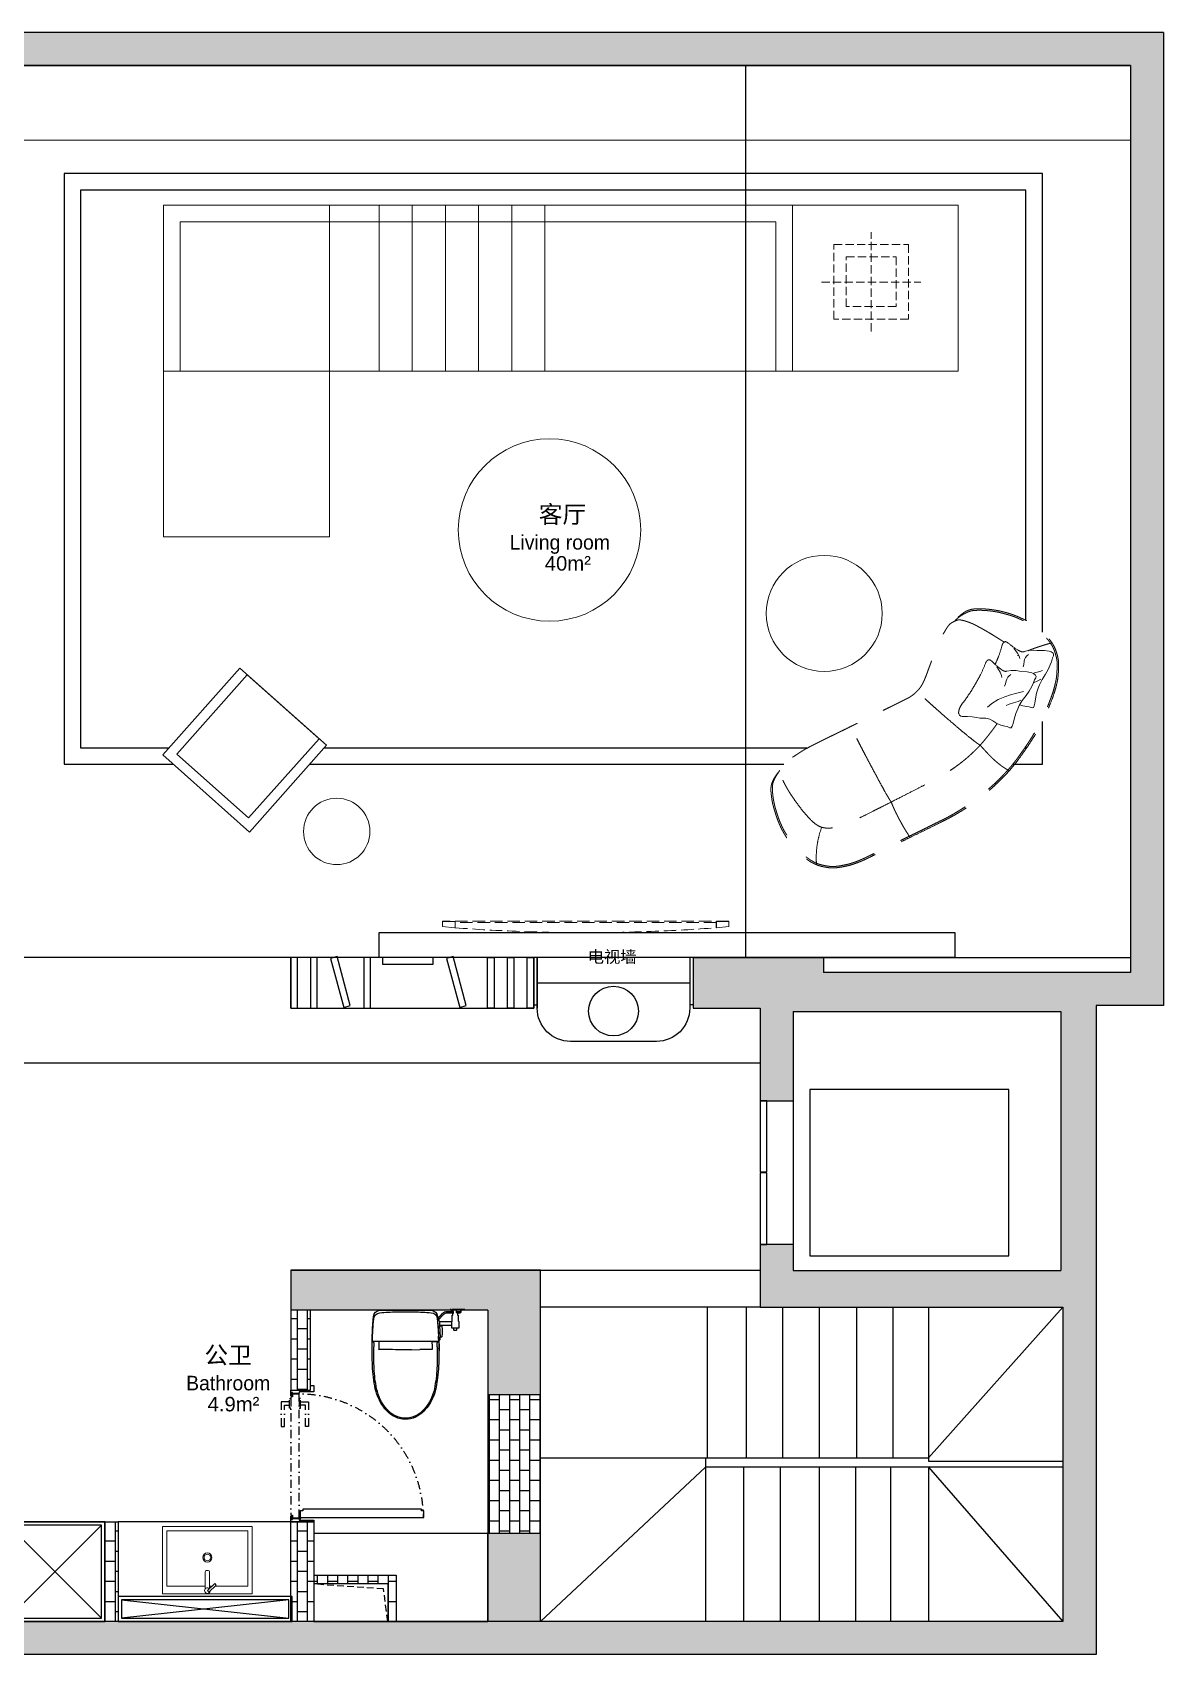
# Model space of a CAD drawing. Header units: millimetres. Extents: x -108767 to 78913, y -380878 to 1470.
# Drawn here: x -8043 to -1222, y -175998 to -166215 of the extents above; entities that cross this region are included whole.
import ezdxf
from ezdxf.enums import TextEntityAlignment as Align

# ---------------------------------------------------------------- set-up
doc = ezdxf.new("R2010")
doc.units = ezdxf.units.MM
doc.header["$LTSCALE"] = 10
doc.set_wipeout_variables(frame=1)
for name, pattern in [('DASH', [0.35, 0.25, -0.1]), ('DASHDOT', [1, 0.5, -0.25, 0, -0.25]), ('DASHED', [0.75, 0.5, -0.25])]:
    doc.linetypes.add(name, pattern=pattern)
for name, color, linetype in [('012到顶家具', 55, 'Continuous'), ('01平-洁具', 137, 'Continuous'), ('021洁具', 146, 'Continuous'), ('2-Kitchen', 4, 'Continuous'), ('3-New Window', 4, 'Continuous'), ('DOOR', 60, 'Continuous'), ('FF-FURN', 51, 'Continuous'), ('FF-TEXT', 50, 'Continuous'), ('NW-01-wall(原有墙体)', 255, 'Continuous'), ('NW-02-free(活动家具)', 241, 'Continuous'), ('NW-02-厨卫具', 44, 'Continuous'), ('T01-天花', 30, 'Continuous'), ('wipess', 8, 'Continuous')]:
    doc.layers.add(name, color=color, linetype=linetype)
doc.layers.add('活动家具', color=34, linetype='Continuous', lineweight=18)
doc.styles.add('ARIAL', font='arial.ttf')
doc.styles.add('CCD-HB', font='hbsmall.shx')
doc.styles.get("Standard").update_dxf_attribs({"font": ''})
doc.styles.add('STO', font='')
doc.styles.get('Standard').set_extended_font_data('SimSun')
doc.styles.get('STO').set_extended_font_data('SimSun')
pattern_1 = [(90, (-70270.71, -180008.13), (-60.96, 4e-15), []), (180, (-70270.71, -180008.13), (-60.96, -60.96), [60.96, -60.96])]

# ---------------------------------------------------------------- blocks, each defined once
blk = doc.blocks.new('A$C091E4B7F')
at = {"linetype": 'DASH', "lineweight": 5, "ltscale": 20}
blk.add_wipeout([(-225, 205.7), (-225, -244.3), (225, -244.3), (225, 205.7)], dxfattribs=at).dxf.layer = 'NW-02-free(活动家具)'
at = {"layer": 'NW-02-free(活动家具)', "color": 8, "linetype": 'DASH', "lineweight": 5, "ltscale": 20}
for p, q in [((0, -319.3), (0, 280.7)), ((-300, -21.2), (300, -21.2))]:
    blk.add_line(p, q, dxfattribs=at)
at = {"layer": 'NW-02-free(活动家具)', "linetype": 'DASH', "lineweight": 5, "ltscale": 20}
blk.add_lwpolyline([(-225, 205.7), (225, 205.7), (225, -244.3), (-225, -244.3)], close=True, dxfattribs=at)
at = {"layer": 'NW-02-free(活动家具)', "color": 8, "linetype": 'DASH', "lineweight": 5, "ltscale": 20}
blk.add_lwpolyline([(-150, 130.7), (150, 130.7), (150, -169.3), (-150, -169.3)], close=True, dxfattribs=at)
blk = doc.blocks.new('Gruppo-7-1')
at = {"layer": 'NW-02-free(活动家具)', "color": 8, "linetype": 'DASH', "lineweight": 5, "ltscale": 20}
for points in [[(-914.6, -1665.9, 0.04542), (-917.4, -1658.4, 0.063147), (-918.5, -1656.4, 0.199871), (-920.5, -1655), (-923.2, -1654.1), (-926.2, -1652.4), (-928.1, -1651), (-932.6, -1648), (-935.1, -1646), (-936, -1644.7), (-936.5, -1643.3), (-936.5, -1642.5), (-935.8, -1641.7), (-934.5, -1640.9), (-932.3, -1639.1), (-930.6, -1637.7), (-927.6, -1635.7), (-924.3, -1634.2), (-920.3, -1632.3), (-916.9, -1630.2), (-915, -1628.8), (-912.2, -1626.6), (-909.4, -1623.7), (-907.4, -1621.4), (-906.1, -1620.1), (-904.9, -1619.4), (-904.1, -1619.7), (-902.8, -1621.4), (-901.5, -1622.4), (-899.5, -1624.2), (-897.6, -1626.7), (-896, -1629.6), (-894.7, -1631.5), (-892.7, -1633.3), (-890.8, -1634.4), (-889.1, -1635.3), (-887.5, -1636.7), (-884.9, -1638.6), (-882, -1640.2), (-878.9, -1642), (-878, -1642.6), (-877.6, -1643.7), (-877.6, -1644.7, -0.157841), (-880.5, -1648.2, -0.057143), (-884.3, -1650.3, 0.044202), (-903.8, -1661.7, 0.025201), (-909.9, -1666.5, -0.220966), (-912.9, -1667.9, -0.164539), (-913.5, -1667.6, -0.126904), (-914.6, -1665.7)], [(-930.4, -1671.6, 0.04542), (-933.9, -1664.4, 0.063147), (-935.2, -1662.5, 0.199871), (-937.2, -1661.3), (-940, -1660.6), (-943.2, -1659.2), (-945.2, -1658), (-949.9, -1655.4), (-952.6, -1653.6), (-953.5, -1652.4), (-954.2, -1651), (-954.2, -1650.2), (-953.6, -1649.4), (-952.4, -1648.5), (-950.4, -1646.4), (-948.8, -1644.9), (-945.9, -1642.7), (-942.9, -1640.9), (-939, -1638.6), (-935.8, -1636.3), (-934, -1634.7), (-931.4, -1632.2), (-928.9, -1629.1), (-927.1, -1626.7), (-925.9, -1625.2), (-924.8, -1624.5), (-924, -1624.7), (-922.5, -1626.2), (-921.1, -1627.2), (-919, -1628.8), (-917.4, -1630.5)], [(-915.5, -1662.9, 0.011287), (-920, -1666.5, 0.025201), (-925.6, -1671.9, -0.220966), (-928.5, -1673.5, -0.164539), (-929.2, -1673.3, -0.126904), (-930.4, -1671.4)]]:
    blk.add_lwpolyline(points, format="xyb", dxfattribs=at)
for points in [[(-919.7, -1633), (-917.5, -1633.1), (-914.2, -1633.7), (-911.3, -1634.4), (-908.9, -1634.5)], [(-935.7, -1645.1), (-936.7, -1645), (-940.4, -1644.2), (-942.3, -1644)], [(-938.4, -1639.3), (-936.1, -1639.2), (-932.8, -1639.5)], [(-897.1, -1639.6), (-900.9, -1640.4), (-906.1, -1640.7), (-911.1, -1640.2), (-914.9, -1639.5), (-918.5, -1638.8), (-922.2, -1637.7), (-924, -1637.4)], [(-938.8, -1658.1), (-937.4, -1657.9), (-936.2, -1657.3), (-935, -1656.4), (-934.2, -1655.5), (-932.9, -1653.7), (-931.7, -1652.5)], [(-921.8, -1651.7), (-920.3, -1651.6), (-919.1, -1651.1), (-917.9, -1650.3), (-917, -1649.5), (-915.5, -1647.8), (-914.2, -1646.7)], [(-915.4, -1652.8), (-915.9, -1654.2), (-916.2, -1656.6), (-915.8, -1660.8)], [(-932.3, -1658.6), (-932.7, -1660.1), (-932.8, -1662.5), (-932, -1666.7)]]:
    blk.add_lwpolyline(points, dxfattribs=at)
blk.add_arc((-798.1, -1575.3), 60, 311.6621, 336.7515, dxfattribs=at)
at = {"layer": 'NW-02-free(活动家具)', "linetype": 'DASH', "lineweight": 5, "ltscale": 20}
for points, knots in [([(-751.1, -1668), (-750, -1667.6), (-749, -1667.1), (-747.7, -1666.5), (-744.8, -1664.9), (-742.4, -1663), (-740.9, -1661.4), (-739.7, -1659.5), (-738.5, -1657), (-736.4, -1651.3), (-735.2, -1646.2), (-733.8, -1638.4), (-733.4, -1633), (-733.4, -1628), (-733.9, -1622.3), (-734.4, -1619.2), (-735.9, -1613.1), (-737.6, -1608.5), (-739.5, -1604.2), (-741.2, -1601.5), (-743, -1599), (-745.8, -1596.2), (-749.6, -1593.3), (-751.4, -1592.1), (-755, -1590.5), (-760.9, -1588.6), (-765.1, -1587.7), (-769.8, -1587), (-773.4, -1586.7), (-776.9, -1586.6), (-797.5, -1585.9), (-831.7, -1584.8), (-843.1, -1584.7), (-855.5, -1585.6), (-869.6, -1588), (-883.8, -1591.8), (-896.6, -1596.5), (-917.1, -1607.1), (-930.8, -1616.6), (-942, -1626.3), (-947.6, -1632.4), (-950.2, -1636), (-954.1, -1642.5), (-955.5, -1645.9), (-956.7, -1650.8), (-957.1, -1655.3), (-956.7, -1659.6), (-955.6, -1664.5), (-952.7, -1672.2), (-949.8, -1677.5), (-946, -1682.9), (-941.9, -1687.8), (-936.6, -1692.9), (-931.9, -1696.6), (-928.3, -1699.1), (-923.4, -1702), (-919.8, -1703.6), (-918.5, -1704), (-916.2, -1704.4), (-913.8, -1704.4), (-909.8, -1703.8), (-906.9, -1703), (-905.2, -1702.4), (-904.8, -1702.3), (-904.3, -1702.1)], [0, 0, 0, 1, 1, 2, 3, 4, 5, 6, 7, 8, 9, 10, 11, 12, 13, 14, 15, 16, 17, 18, 19, 20, 21, 22, 23, 24, 25, 26, 27, 28, 29, 30, 31, 32, 33, 34, 35, 36, 37, 38, 39, 40, 41, 42, 43, 44, 45, 46, 47, 48, 49, 50, 51, 52, 53, 54, 55, 56, 57, 58, 59, 60, 60, 61, 61, 61]), ([(-928.1, -1673.5), (-927.4, -1674.9), (-926.4, -1676.6), (-923.5, -1681.7), (-919.3, -1688.5), (-915.2, -1694.6), (-912.2, -1698), (-910.4, -1699.7), (-909, -1700.9), (-907.9, -1701.6), (-907.1, -1701.8), (-905.5, -1702.1), (-902.4, -1702.1), (-900.8, -1701.8), (-898.5, -1700.8), (-893.7, -1697.9), (-887.9, -1693.8), (-882.6, -1689.5), (-881.5, -1688.4), (-874.2, -1681.9), (-868.3, -1676.6), (-864.2, -1673.7), (-861.5, -1672.4), (-858.1, -1671.3), (-855.6, -1670.8), (-852.7, -1670.5), (-849.8, -1670.6), (-846.2, -1670.7), (-839.1, -1670.9), (-832.3, -1671.1), (-824.2, -1671.3), (-815.1, -1671.6), (-803.4, -1671.9), (-796.2, -1672.2), (-785.4, -1672.5), (-778.3, -1672.7), (-772.1, -1672.7), (-767.7, -1672.3), (-762.2, -1671.8), (-759.2, -1671.4), (-755.3, -1670.4), (-752.7, -1669.4), (-751.5, -1668.8), (-750.5, -1667.1), (-750, -1663.3), (-749.7, -1659.1), (-749.8, -1653.4), (-750.2, -1648.6), (-751, -1642.4), (-751.9, -1636.4), (-753.2, -1630.6), (-755.2, -1624.5), (-757, -1621.5), (-758.3, -1620), (-760.4, -1618.3), (-763, -1616.9), (-767.6, -1615.1), (-773.2, -1614.1), (-785.9, -1613.5), (-832.5, -1612.6), (-849.2, -1612.6), (-862.2, -1614), (-874.5, -1616.8), (-883.9, -1620), (-889.4, -1622.5), (-893.6, -1624.3), (-897.8, -1626.5)], [0, 0, 0, 1, 1, 2, 3, 4, 5, 6, 7, 8, 9, 10, 11, 12, 13, 14, 15, 16, 16, 17, 18, 19, 20, 21, 22, 23, 24, 25, 26, 27, 28, 29, 30, 31, 32, 33, 34, 35, 36, 37, 38, 39, 40, 41, 42, 43, 44, 45, 46, 47, 48, 49, 50, 51, 52, 53, 54, 55, 56, 57, 58, 59, 60, 61, 61, 62, 62, 62])]:
    blk.add_open_spline(points, degree=2, knots=knots, dxfattribs=at)
at = {"layer": 'NW-02-free(活动家具)', "color": 8, "linetype": 'DASH', "lineweight": 5, "ltscale": 20}
for points, knots in [([(-905.2, -1702.4), (-909.6, -1703.3), (-913.1, -1703.5), (-916.1, -1703.4), (-916.6, -1703.3), (-917.2, -1703.2), (-918.2, -1703), (-918.8, -1702.8), (-919.5, -1702.6), (-921.2, -1701.8), (-922.9, -1701.1), (-925.4, -1699.6), (-927.8, -1698.2), (-929.5, -1697), (-931.3, -1695.8), (-933.6, -1694), (-935.9, -1692.1), (-938.5, -1689.6), (-941.2, -1687.1), (-943.2, -1684.7), (-945.2, -1682.3), (-947.1, -1679.7), (-949, -1677), (-950.4, -1674.4), (-951.8, -1671.7), (-953.2, -1668), (-954.6, -1664.2), (-955.2, -1661.8), (-955.8, -1659.4), (-955.9, -1657.4), (-956.1, -1655.3), (-955.9, -1653.1), (-955.7, -1651), (-955.1, -1648.6), (-954.6, -1646.2), (-953.9, -1644.6), (-953.2, -1642.9), (-951.3, -1639.8), (-949.4, -1636.6), (-948.1, -1634.8), (-946.8, -1633.1), (-944, -1630), (-941.3, -1627), (-935.7, -1622.2), (-930.2, -1617.4), (-923.4, -1612.7), (-916.6, -1608), (-906.4, -1602.7), (-896.2, -1597.4), (-889.8, -1595.1), (-883.5, -1592.7), (-876.4, -1590.8), (-869.4, -1589), (-862.4, -1587.8), (-855.4, -1586.6), (-849.2, -1586.2), (-843, -1585.7), (-837.4, -1585.7), (-831.7, -1585.8), (-814.7, -1586.3), (-797.6, -1586.9), (-787.3, -1587.2), (-777, -1587.6), (-775.2, -1587.7), (-773.5, -1587.7), (-771.7, -1587.9), (-769.9, -1588), (-767.6, -1588.3), (-765.2, -1588.7), (-763.2, -1589.1), (-761.1, -1589.6), (-758.2, -1590.5), (-755.3, -1591.4), (-753.6, -1592.2), (-751.9, -1593), (-751, -1593.5), (-750.2, -1594.1), (-748.3, -1595.5), (-746.5, -1596.9), (-745.1, -1598.3), (-743.8, -1599.6), (-742.9, -1600.8), (-742, -1602.1), (-741.2, -1603.4), (-740.4, -1604.7), (-739.5, -1606.7), (-738.6, -1608.8), (-737.7, -1611.1), (-736.8, -1613.4), (-736.1, -1616.4), (-735.4, -1619.4), (-735.1, -1620.9), (-734.9, -1622.4), (-734.7, -1625.2), (-734.4, -1628.1), (-734.4, -1630.5), (-734.4, -1633), (-734.6, -1635.6), (-734.8, -1638.3), (-735.5, -1642.1), (-736.1, -1646), (-736.8, -1648.5), (-737.4, -1651), (-738.4, -1653.8), (-739.5, -1656.7), (-741.1, -1660), (-742.6, -1662.3), (-744.3, -1663.9), (-746.8, -1665.7), (-751.1, -1668)], [0, 0, 0, 1, 2, 2, 3, 3, 4, 4, 5, 5, 6, 6, 7, 7, 8, 8, 9, 9, 10, 10, 11, 11, 12, 12, 13, 13, 14, 14, 15, 15, 16, 16, 17, 17, 18, 18, 19, 19, 20, 20, 21, 21, 22, 22, 23, 23, 24, 24, 25, 25, 26, 26, 27, 27, 28, 28, 29, 29, 30, 30, 31, 31, 32, 32, 33, 33, 34, 34, 35, 35, 36, 36, 37, 37, 38, 38, 39, 39, 40, 40, 41, 41, 42, 42, 43, 43, 44, 44, 45, 45, 46, 46, 47, 47, 48, 48, 49, 49, 50, 50, 51, 51, 52, 52, 53, 54, 55, 56, 57, 57, 57]), ([(-880.5, -1618.8), (-878.2, -1622.3), (-861.6, -1664.9), (-860.4, -1670.5), (-860.3, -1671), (-860.3, -1672)], [0, 0, 0, 1, 2, 2, 3, 3, 3])]:
    blk.add_open_spline(points, degree=2, knots=knots, dxfattribs=at)
for points in [[(-808.4, -1585.5), (-807, -1601.3), (-808.4, -1613.1)], [(-889.9, -1594.1), (-887.2, -1597.8), (-882.9, -1608.8), (-880.5, -1618.8)], [(-808.4, -1613.1), (-807.8, -1616.1), (-807.8, -1660.9), (-808.4, -1669.5), (-809.2, -1671.7)], [(-939.8, -1660.6), (-947.1, -1659.9), (-956.9, -1657.7)], [(-932, -1661), (-932.3, -1661), (-932.7, -1661)]]:
    blk.add_open_spline(points, degree=2, dxfattribs=at)
blk = doc.blocks.new('2.7_B-001')
at = {"layer": 'NW-02-厨卫具', "lineweight": 15}
for p, q in [((30, 0), (-30, 0)), ((-30, 0), (-30, -45)), ((30, -45), (30, 0)), ((-30, -45), (30, -45))]:
    blk.add_line(p, q, dxfattribs=at)
at = {"layer": 'NW-02-厨卫具', "lineweight": 5}
for p, q in [((-1.4, -5.1), (-27.2, -5.1)), ((-27.2, -5.1), (-27.2, -42.2)), ((27.2, -5.1), (5.2, -5.1)), ((27.2, -42.2), (27.2, -5.1)), ((-27.2, -42.2), (27.2, -42.2))]:
    blk.add_line(p, q, dxfattribs=at)
at = {"layer": 'NW-02-厨卫具', "color": 8, "lineweight": 5}
for p, q in [((-1.4, -3.3), (-1.4, -14.7)), ((1.1, -1), (0, -2.1)), ((0, -2.1), (4.9, -6.9)), ((1.1, -1), (6, -5.8)), ((1.4, -3.5), (1.4, -14.7)), ((3, -5.1), (1.4, -5.1)), ((4.9, -6.9), (6, -5.8)), ((-0.5, -15.6), (0.5, -15.6))]:
    blk.add_line(p, q, dxfattribs=at)
for centre, major_axis, start_param, end_param in [((0, -2.1), (1.31, -1.31), 0.995082, 6.293156), ((0, -24.3), (2.2, 2.2), 4.712389, 10.995574), ((-0.5, -14.7), (0.652, 0.652), 2.356194, 3.926991), ((0.5, -14.7), (0.652, 0.652), 3.926991, 5.497787), ((0, -24.3), (1.58, 1.58), 4.712389, 10.995574)]:
    blk.add_ellipse(centre, major_axis=major_axis, ratio=1, start_param=start_param, end_param=end_param, dxfattribs=at)
blk = doc.blocks.new('*U175')
blk.add_lwpolyline([(528.96, -3170.2), (513.96, -3170.2), (513.96, -3275.2), (528.96, -3275.2)], close=True)
at = {"color": 6}
blk.add_lwpolyline([(526.96, -3172.2), (515.96, -3172.2), (515.96, -3273.2), (526.96, -3273.2)], close=True, dxfattribs=at)
at = {"color": 250}
for points in [[(515.96, -3273.2), (526.96, -3172.2)], [(515.96, -3172.2), (526.96, -3273.2)]]:
    blk.add_lwpolyline(points, dxfattribs=at)
blk = doc.blocks.new('*U171')
blk.add_lwpolyline([(501.16, -3235.77), (441.16, -3235.77), (441.16, -3295.77), (501.16, -3295.77)], close=True)
at = {"color": 6}
blk.add_lwpolyline([(499.16, -3237.77), (443.16, -3237.77), (443.16, -3293.77), (499.16, -3293.77)], close=True, dxfattribs=at)
at = {"color": 250}
for points in [[(443.16, -3293.77), (499.16, -3237.77)], [(443.16, -3237.77), (499.16, -3293.77)]]:
    blk.add_lwpolyline(points, dxfattribs=at)
blk = doc.blocks.new('2.7_D-001')
at = {"layer": 'NW-02-厨卫具', "color": 8}
for points in [[(-35.5, 0, 0.414214), (-35, -0.5), (-29, -0.5, 0.414214), (-28.5, 0)], [(-28.72, -1.6, 0.07715), (-27.98, -1.37, 0.286127), (-27.25, -0.2), (-27.25, 0)], [(-33.25, -0.5), (-33.35, -1.62), (-33.35, -1.87), (-33.3, -2.16, 0.3601), (-33, -2.4), (-31, -2.4, 0.3601), (-30.7, -2.16), (-30.65, -1.87), (-30.65, -1.62), (-30.75, -0.5)], [(-31.06, -2.4), (-31.05, -2.7), (-31.3, -2.7), (-31.43, -2.77), (-31.43, -3.75, -0.414214), (-31.62, -3.95), (-31.75, -3.95, 0.414214), (-31.85, -4.05), (-31.85, -7.26, -0.20721), (-32.01, -7.62, 0.20721), (-32.15, -7.95), (-32.15, -11.5), (-32.15, -11.65, 0.414214), (-32.05, -11.75), (-27.95, -11.75, 0.414214), (-27.85, -11.65), (-27.85, -11.5), (-27.85, -10.34), (-27.85, -7.95, 0.15273), (-27.93, -7.7, 0.052809), (-27.99, -7.62, -0.20721), (-28.15, -7.26), (-28.15, -4.05, 0.414214), (-28.25, -3.95), (-28.37, -3.95, -0.414214), (-28.57, -3.75), (-28.57, -2.77), (-28.7, -2.7), (-28.95, -2.7), (-28.93, -2.2), (-28.97, -2), (-28.97, -1.6), (-28.72, -1.6), (-28.74, -1.6)], [(-19.46, -6.06), (-22.32, -2.88, 0.212455), (-25.15, -1.62), (-28.97, -1.62)], [(-19.94, -6.72), (-22.92, -3.42, 0.212455), (-25.15, -2.42), (-28.94, -2.42)], [(-19.54, -9.29, 0.008174), (-19.36, -6.5)], [(-19.36, -6.5, 0.104725), (-19.45, -5.99)], [(-28.87, -11.75, 0.414214), (-28.97, -11.85), (-28.97, -12.72), (-29.2, -12.85), (-30.8, -12.85), (-31.02, -12.72), (-31.02, -11.85, 0.414214), (-31.12, -11.75)], [(-16.05, -20.43), (-16.05, -19.84, 0.409111), (-16.25, -19.64), (-19.67, -19.58, -0.41502), (-19.92, -19.32)], [(15.97, -19.64, 0.009953), (-15.97, -19.64)], [(-19.07, -22.99, 0.017155), (-19.09, -21.26, 0.04985), (-19.22, -20.23, 0.096365), (-19.31, -20.01, 0.260874), (-19.4, -19.96)], [(-19.07, -22.99, 0.014496), (-19, -34.35)], [(-16.05, -21.26), (-16.05, -24.39, 0.422751), (-15.89, -24.55)], [(0, -24.7, 0.00463), (15.89, -24.55)], [(15.89, -24.55, 0.423836), (16.05, -24.39)], [(19.68, -19.58), (16.25, -19.64, 0.409111), (16.05, -19.84), (16.05, -21.25)], [(16.05, -19.84), (19.4, -19.96, 0.260874), (19.31, -20.01, 0.096365), (19.22, -20.23, 0.04985), (19.09, -21.26, 0.017155), (19.07, -22.99)], [(19, -34.35, 0.014496), (19.07, -22.99)], [(-19, -34.35, 0.016259), (-18.59, -40.64, 0.019991), (-17.71, -46.67)], [(17.71, -46.67, 0.019991), (18.59, -40.64, 0.016259), (19, -34.35)], [(-17.71, -46.67, 0.057324), (-15.91, -53.02)], [(-15.91, -53.02, 0.153815), (-7.37, -63.94, 0.108059), (-1.61, -65.9, 0.028185), (0, -65.99, 0.028185), (1.61, -65.9, 0.108059), (7.37, -63.94, 0.153815), (15.91, -53.02, 0.057324), (17.71, -46.67)]]:
    blk.add_lwpolyline(points, format="xyb", dxfattribs=at)
for points in [[(-33.87, -0.5), (-30.13, -0.5)], [(-30.65, -1.62), (-33.35, -1.62)], [(-33.35, -1.87), (-30.65, -1.87)], [(-27.85, -7.95), (-20.4, -7.95)], [(-27.85, -10.08), (-20.57, -10.08)], [(-16.05, -19.84), (-19.4, -19.96)], [(-16.05, -21.25), (-16.05, -20.44)], [(-15.89, -24.55), (-8.7, -24.66)], [(-3.7, -24.69), (-8.7, -24.66)], [(-3.7, -24.69), (0, -24.7)], [(16.05, -21.26), (16.05, -24.41)]]:
    blk.add_lwpolyline(points, dxfattribs=at)
blk.add_lwpolyline([(-30.59, -2.07, -0.3601), (-30.98, -2.4), (-33.02, -2.4, -0.3601), (-33.41, -2.07), (-33.45, -1.87), (-33.45, -1.62), (-33.25, -0.5), (-30.75, -0.5), (-30.55, -1.62), (-30.55, -1.87)], format="xyb", close=True, dxfattribs=at)
at = {"layer": 'NW-02-厨卫具'}
for points in [[(19.32, -4.58, 0.386981), (15.34, -0.95), (-15.34, -0.95, 0.386981), (-19.32, -4.58), (-19.45, -5.99, -0.131373), (-19.6, -6.39, 0.148778), (-20.33, -7.41, 0.021037), (-20.58, -10.37)], [(-15.5, -2.36, 0.367571), (-19.18, -6.11, 0.015428), (-19.92, -19.32)], [(-19.54, -9.29, 0.009261), (-19.92, -16.58)], [(-5.17, -1.86, 0.012576), (-15.5, -2.36)], [(5.37, -1.86, 0.012303), (-5.17, -1.86)], [(15.52, -2.37, 0.01238), (5.37, -1.86)], [(19.19, -6.31, 0.375041), (15.52, -2.37)], [(20, -20.33, 0.014953), (19.94, -19.38, 0.094612), (19.92, -19.32, 0.015253), (19.19, -6.31)], [(20.2, -23.37, 0.023657), (19.32, -4.58)], [(-20.58, -10.38), (-21.63, -10.38, 0.317837), (-21.82, -10.51, 0.085164), (-22.05, -11.88), (-22.05, -15.57, 0.085164), (-21.82, -16.94, 0.317837), (-21.63, -17.08), (-20.89, -17.08)], [(-20.17, -19.69, 0.116376), (-20.29, -19.29, -0.097632), (-20.81, -18.55, -0.103486), (-20.93, -17.86), (-20.91, -17.07)], [(-20.06, -19.53), (-20.17, -19.69, 0.004597), (-20.2, -23.37, 0.007479), (-20.11, -29.35)], [(-20.06, -19.53, 0.010881), (-19.92, -16.58)], [(-19.92, -19.32, 0.065749), (-19.94, -19.35, 0.017826), (-20, -20.33)], [(19.68, -19.58, 0.414788), (19.92, -19.32)], [(-20.16, -24.1, 0.01417), (-20.16, -23.89)], [(-20.16, -24.1, 0.005942), (-20.16, -26.25)], [(-20.16, -26.25, 0.006047), (-20.1, -29.4, 0.028876), (-19.1, -43.29)], [(-19.4, -19.96), (-19.4, -19.96, 0.232614), (-19.95, -20.25, 0.140453), (-20.06, -20.59, 0.019844), (-20.09, -21.1)], [(20.16, -26.25, 0.006459), (20.15, -23.89), (20.08, -20.84, 0.020455), (20.06, -20.53, 0.125897), (19.94, -20.24, 0.14076), (19.66, -20.02, 0.080621), (19.4, -19.96)], [(20.05, -30.93, 0.005999), (20.16, -26.25)], [(20.11, -29.31, 0.00875), (20.2, -23.37)], [(18.86, -44.81, 0.031792), (20.05, -30.93)], [(-19.1, -43.29, 0.064099), (-16.77, -52.99)], [(-16.77, -52.99, 0.095162), (-11.05, -61.78, 0.210028), (0, -66.63, 0.124897), (7.15, -64.81, 0.076161), (10.84, -62, 0.041108), (13.77, -58.49, 0.068838), (17.25, -51.72, 0.04347), (18.86, -44.81)]]:
    blk.add_lwpolyline(points, format="xyb", dxfattribs=at)
for points in [[(-20.58, -10.38), (-20.89, -17.08)], [(-20.09, -21.1), (-20.16, -23.89)], [(20.11, -29.31), (20.1, -29.38)], [(-20.1, -29.4), (-20.11, -29.35)], [(18.86, -44.81), (18.86, -44.84)]]:
    blk.add_lwpolyline(points, dxfattribs=at)
blk = doc.blocks.new('*U172')
for points in [[(7.75, 7.25), (6.75, 7.25), (6.75, 5.75), (2.75, 5.75), (2.75, 80.25), (6.75, 80.25), (6.75, 78.75), (7.75, 78.75), (7.75, 7.25)], [(1.5, 0.75), (1.5, 0.5)]]:
    blk.add_lwpolyline(points)
for points in [[(0, 0), (3.5, 0), (3.5, 0.5), (1.5, 0.5), (1.5, 1), (2, 1), (2, 5), (1, 5), (1, 14), (0, 14), (0, 12), (0, 12), (0, 0)], [(79.5, 0), (79.5, 12), (82.33, 12), (82.33, 14), (78.5, 14), (78.5, 5), (77.5, 5), (77.5, 1), (78, 1), (78, 0.5), (76, 0.5), (76, 0), (79.5, 0)]]:
    blk.add_lwpolyline(points, close=True)
at = {"color": 251, "linetype": 'DASHDOT'}
for points in [[(72.5, 5.8), (72.5, 10.8), (57.5, 10.8), (57.5, 8.8), (70.5, 8.8), (70.5, 5.8), (72.5, 5.8)], [(4, 0), (4, 1), (2.5, 1), (2.5, 5), (77, 5), (77, 1), (75.5, 1), (75.5, 0), (4, 0)], [(68.5, 5), (68.5, 5.8), (74.5, 5.8), (74.5, 5), (68.5, 5)], [(72.5, -0.8), (72.5, -5.8), (57.5, -5.8), (57.5, -3.8), (70.5, -3.8), (70.5, -0.8), (72.5, -0.8)], [(68.5, 0), (68.5, -0.8), (74.5, -0.8), (74.5, 0), (68.5, 0)]]:
    blk.add_lwpolyline(points, dxfattribs=at)
at = {"color": 5}
for points in [[(3, 0.5, 2.414214), (2.75, 0.75), (1.5, 0.75), (1.5, 0.5)], [(76.5, 0.5, -2.414214), (76.75, 0.75), (78, 0.75), (78, 0.5)]]:
    blk.add_lwpolyline(points, format="xyb", close=True, dxfattribs=at)
for points in [[(1.75, 5.5), (1.75, 5)], [(2.75, 5.5), (2.75, 5)]]:
    blk.add_lwpolyline(points, dxfattribs=at)
blk.add_circle((2.25, 5.5), 0.5, dxfattribs=at)
at = {"color": 251, "linetype": 'DASHDOT'}
blk.add_arc((2.31, 4.84), 74.99, 356.30099, 89.66396, dxfattribs=at)
blk = doc.blocks.new('A$C598F30D3')
at = {"layer": 'NW-02-free(活动家具)', "color": 251, "linetype": 'DASH', "lineweight": 5, "ltscale": 20}
for p, q in [((-542.5, 21.3), (-492.5, 26.6)), ((-542.5, 0), (608, 0)), ((-540.9, 0), (-539.9, 2)), ((-495.2, 2), (-539.9, 2)), ((-494.2, 0), (-495.2, 2)), ((-492.5, 0), (-492.5, 26.6)), ((-492.5, 5), (558, 5)), ((-491.5, 0), (-491.5, 26.6)), ((557, 0), (557, 26.6)), ((558, 0), (558, 26.6)), ((558, 0), (558, 26.6)), ((608, 21.3), (558, 26.6)), ((559.6, 0), (560.6, 2)), ((560.6, 2), (605.3, 2)), ((606.3, 0), (605.3, 2))]:
    blk.add_line(p, q, dxfattribs=at)
for points in [[(-542.5, 0), (-542.5, 21.3)], [(608, 21.3), (608, 0)]]:
    blk.add_lwpolyline(points, dxfattribs=at)
blk.add_arc((32.7, -6991.5), 7037.8, 85.71986, 94.28014, dxfattribs=at)

msp = doc.modelspace()

# ---------------------------------------------------------------- hatches: boundary and pattern name
at = {"layer": 'NW-01-wall(原有墙体)'}
h = msp.add_hatch(color=250, dxfattribs=at)
h.dxf.hatch_style = 1
h.paths.add_polyline_path([(-17160.5, -166214.6), (-1222.5, -166214.6), (-1222.5, -172083.6), (-1629.5, -172083.6), (-1629.5, -175997.6), (-17160.5, -175997.6)])
h.paths.add_polyline_path([(-16960.5, -166414.6), (-16960.5, -175797.6), (-1829.5, -175797.6), (-1829.5, -173901.6), (-3655.5, -173901.6), (-3655.5, -173524.6), (-3455.5, -173524.6), (-3455.5, -173681.6), (-1842.5, -173681.6), (-1842.5, -172118.6), (-3455.5, -172118.6), (-3455.5, -172658.6), (-3655.5, -172658.6), (-3655.5, -172099.6), (-4059.5, -172099.6), (-4059.5, -171793.6), (-3273.5, -171793.6), (-3273.5, -171883.6), (-1422.5, -171883.6), (-1422.5, -166414.6)], flags=16)
h = msp.add_hatch(color=250, dxfattribs=at)
h.dxf.hatch_style = 1
h.paths.add_polyline_path([(-4979.5, -173679.6), (-6485.5, -173679.6), (-6485.5, -173921.6), (-6365.5, -173921.6), (-5297.5, -173921.6), (-5297.5, -174431.6), (-4979.5, -174431.6)])
h = msp.add_hatch(color=250, dxfattribs=at)
h.dxf.hatch_style = 1
h.paths.add_polyline_path([(-4979.5, -175267.6), (-5297.5, -175267.6), (-5297.5, -175797.6), (-4979.5, -175797.6)])
at = {"layer": 'wipess'}
h = msp.add_hatch(dxfattribs=at)
h.set_pattern_fill('AR-B816', color=256, scale=0.3, angle=90)
h.set_pattern_definition(pattern_1)
h.paths.add_polyline_path([(-6365.5, -173921.6), (-6485.5, -173921.6), (-6485.5, -174402.6), (-6365.5, -174402.6)])
h = msp.add_hatch(dxfattribs=at)
h.set_pattern_fill('AR-B816', color=256, scale=0.3, angle=90)
h.set_pattern_definition(pattern_1)
h.paths.add_polyline_path([(-4979.5, -174431.6), (-5297.5, -174431.6), (-5297.5, -175267.6), (-4979.5, -175267.6)])
h = msp.add_hatch(dxfattribs=at)
h.set_pattern_fill('AR-B816', color=256, scale=0.3, angle=90)
h.set_pattern_definition(pattern_1)
h.paths.add_polyline_path([(-7526.5, -175197.6), (-7606.5, -175197.6), (-7606.5, -175797.6), (-7526.5, -175797.6)])
h = msp.add_hatch(dxfattribs=at)
h.set_pattern_fill('AR-B816', color=256, scale=0.3, angle=90)
h.set_pattern_definition(pattern_1)
h.paths.add_polyline_path([(-6345.5, -175197.6), (-6485.5, -175197.6), (-6485.5, -175797.6), (-6345.5, -175797.6)])
h = msp.add_hatch(dxfattribs=at)
h.set_pattern_fill('AR-B816', color=256, scale=0.3, angle=90)
h.set_pattern_definition(pattern_1)
h.paths.add_polyline_path([(-5850.5, -175519.6), (-6345.5, -175519.6), (-6345.5, -175569.6), (-5900.5, -175569.6), (-5900.5, -175797.6), (-5850.5, -175797.6)])

# ---------------------------------------------------------------- linework, layer by layer
at = {"layer": '012到顶家具', "ltscale": 10}
for p, q in [((-5019.5, -172079.6), (-5019.5, -171793.6)), ((-4999.5, -171793.6), (-4999.5, -172099.6)), ((-4999.5, -171946.6), (-4079.5, -171946.6)), ((-5019.5, -172079.6), (-4999.5, -172079.6))]:
    msp.add_line(p, q, dxfattribs=at)
msp.add_lwpolyline([(-5952.5, -171793.6), (-5952.5, -171643.6), (-2480.5, -171643.6), (-2480.5, -171793.6), (-4079.5, -171793.6), (-4079.5, -172099.6, -0.414214), (-4279.5, -172299.6), (-4799.5, -172299.6, -0.414214), (-4999.5, -172099.6), (-4999.5, -171793.6), (-5952.5, -171793.6)], format="xyb", dxfattribs=at)
for points in [[(-6245.1, -171798.9), (-6165.9, -172094.4), (-6127.2, -172084.1), (-6206.4, -171788.5), (-6245.1, -171798.9)], [(-5545.6, -171798.9), (-5466.4, -172094.4), (-5427.8, -172084.1), (-5507, -171788.5), (-5545.6, -171798.9)], [(-6485.5, -171793.6), (-6485.5, -171793.6), (-6485.5, -172099.6), (-6485.5, -172099.6), (-6485.5, -171793.6)], [(-4999.5, -171793.6), (-6485.5, -171793.6), (-6485.5, -172099.6), (-5019.5, -172099.6), (-5019.5, -172079.6)], [(-6485.5, -171793.6), (-6485.5, -172099.6), (-6445.5, -172099.6), (-6445.5, -171793.6), (-6485.5, -171793.6)], [(-6365.5, -171793.6), (-6365.5, -172099.6), (-6325.5, -172099.6), (-6325.5, -171793.6), (-6365.5, -171793.6)], [(-6045.5, -171793.6), (-6045.5, -172099.6), (-6005.5, -172099.6), (-6005.5, -171793.6), (-6045.5, -171793.6)], [(-5932.8, -171833.6), (-5626.8, -171833.6), (-5626.8, -171793.6), (-5932.8, -171793.6), (-5932.8, -171833.6)], [(-5259.5, -171793.6), (-5259.5, -172099.6), (-5299.5, -172099.6), (-5299.5, -171793.6), (-5259.5, -171793.6)], [(-5139.5, -171793.6), (-5139.5, -172099.6), (-5179.5, -172099.6), (-5179.5, -171793.6), (-5139.5, -171793.6)], [(-5019.5, -171793.6), (-5019.5, -172099.6), (-5059.5, -172099.6), (-5059.5, -171793.6), (-5019.5, -171793.6)], [(-4999.5, -172099.6), (-4999.5, -171793.6)], [(-4059.5, -171793.6), (-4059.5, -171793.6), (-1422.5, -171793.6), (-1422.5, -171883.6)]]:
    msp.add_lwpolyline(points, dxfattribs=at)
at = {"layer": '021洁具'}
msp.add_lwpolyline([(-6485.5, -175197.6), (-7526.5, -175197.6), (-7526.5, -175797.6), (-6485.5, -175797.6)], close=True, dxfattribs=at)
at = {"layer": '2-Kitchen'}
msp.add_line((-16510.5, -175197.6), (-7606.5, -175197.6), dxfattribs=at)
at = {"layer": '3-New Window', "color": 251}
for points in [[(-1952.5, -169831.5), (-1952.5, -167064.9), (-2460.5, -167064.9)], [(-2052.5, -169760.6), (-2052.5, -167164.9), (-2460.5, -167164.9)], [(-2131.8, -170628.6), (-1952.5, -170628.6), (-1952.5, -170369.4)], [(-6282.4, -170528.6), (-3366.7, -170528.6)], [(-2058.3, -170528.6), (-2052.5, -170528.6), (-2052.5, -170520.2)], [(-6371.3, -170628.6), (-3512.4, -170628.6)]]:
    msp.add_lwpolyline(points, dxfattribs=at)
at = {"layer": '3-New Window', "color": 30}
msp.add_circle((-4539.5, -172116.6), 150, dxfattribs=at)
at = {"layer": 'DOOR'}
for points in [[(-3655.5, -173086.6), (-3615.5, -173086.6), (-3615.5, -172658.6), (-3655.5, -172658.6)], [(-2155.5, -173593.1), (-2155.5, -172590.1), (-3355.5, -172590.1), (-3355.5, -173593.1)], [(-3655.5, -173524.6), (-3615.5, -173524.6), (-3615.5, -173091.6), (-3655.5, -173091.6)]]:
    msp.add_lwpolyline(points, close=True, dxfattribs=at)
at = {"layer": 'FF-TEXT', "color": 252, "linetype": 'DASHED', "ltscale": 8}
msp.add_line((-3740.5, -171793.6), (-3740.5, -166413.6), dxfattribs=at)
at = {"layer": 'FF-TEXT', "color": 252, "linetype": 'DASHED', "ltscale": 0.2}
for p, q in [((-3740.5, -171793.6), (-3740.5, -166413.6)), ((-4059.5, -171793.6), (-16510.5, -171793.6)), ((-16715.5, -172429.6), (-3655.5, -172429.6))]:
    msp.add_line(p, q, dxfattribs=at)
at = {"layer": 'FF-TEXT'}
msp.add_line((-6485.5, -173679.6), (-3655.5, -173679.6), dxfattribs=at)
at = {"layer": 'FF-TEXT', "color": 8, "linetype": 'DASHED', "ltscale": 8}
msp.add_lwpolyline([(-5900.5, -175797.6), (-5926, -175601.8), (-6345.5, -175572.6)], dxfattribs=at)
at = {"layer": 'NW-01-wall(原有墙体)'}
for p, q in [((-1222.5, -166214.6), (-17160.5, -166214.6)), ((-1222.5, -166214.6), (-1222.5, -172083.6)), ((-16960.5, -166414.6), (-1422.5, -166414.6)), ((-1422.5, -166414.6), (-8202.5, -166414.6)), ((-1422.5, -166414.6), (-1422.5, -171883.6)), ((-4059.5, -171793.6), (-3273.5, -171793.6)), ((-4059.5, -171793.6), (-4059.5, -172099.6)), ((-3273.5, -171793.6), (-3273.5, -171883.6)), ((-1422.5, -171883.6), (-3273.5, -171883.6)), ((-4059.5, -172099.6), (-3655.5, -172099.6)), ((-3655.5, -172099.6), (-3655.5, -172419.6)), ((-3655.5, -172099.6), (-3655.5, -172658.6)), ((-3455.5, -172118.6), (-1842.5, -172118.6)), ((-3455.5, -172118.6), (-3455.5, -173524.6)), ((-1842.5, -172118.6), (-1842.5, -173681.6)), ((-1222.5, -172083.6), (-1629.5, -172083.6)), ((-1629.5, -172083.6), (-1629.5, -175997.6)), ((-3655.5, -172658.6), (-3455.5, -172658.6)), ((-3455.5, -172658.6), (-3455.5, -173524.6)), ((-3455.5, -173524.6), (-3655.5, -173524.6)), ((-3655.5, -173524.6), (-3655.5, -173901.6)), ((-3455.5, -173524.6), (-3455.5, -173681.6)), ((-4979.5, -173679.6), (-6485.5, -173679.6)), ((-6485.5, -173679.6), (-6485.5, -173921.6)), ((-4979.5, -175797.6), (-4979.5, -173679.6)), ((-4979.5, -173679.6), (-3655.5, -173679.6)), ((-3455.5, -173681.6), (-1842.5, -173681.6)), ((-5297.5, -173921.6), (-6365.5, -173921.6)), ((-5297.5, -173921.6), (-5297.5, -175796.6)), ((-3655.5, -173901.6), (-4979.5, -173901.6)), ((-3974.5, -173901.6), (-3974.5, -174811.6)), ((-3739.5, -173901.6), (-3739.5, -174811.6)), ((-3655.5, -173901.6), (-1829.5, -173901.6)), ((-3519.5, -173901.6), (-3519.5, -174811.6)), ((-3299.5, -173901.6), (-3299.5, -174811.6)), ((-3074.5, -173901.6), (-3074.5, -174811.6)), ((-2854.5, -173901.6), (-2854.5, -174811.6)), ((-2639.5, -173901.6), (-2639.5, -174831.6)), ((-2639.5, -174811.6), (-1829.5, -173901.6)), ((-1829.5, -173901.6), (-1829.5, -175797.6)), ((-4979.5, -174431.6), (-5297.5, -174431.6)), ((-4979.5, -174811.6), (-2639.5, -174811.6)), ((-3984.5, -174811.6), (-3984.5, -175797.6)), ((-4979.5, -175797.6), (-3984.5, -174867.6)), ((-1829.5, -174867.6), (-3984.5, -174867.6)), ((-3754.5, -174867.6), (-3754.5, -175797.6)), ((-3534.5, -174867.6), (-3534.5, -175797.6)), ((-3299.5, -174867.6), (-3299.5, -175797.6)), ((-3079.5, -174867.6), (-3079.5, -175797.6)), ((-2869.5, -174867.6), (-2869.5, -175797.6)), ((-2639.5, -174831.6), (-1829.5, -174831.6)), ((-2639.5, -174867.6), (-2639.5, -175797.6)), ((-2639.5, -174867.6), (-1829.5, -175797.6)), ((-4979.5, -175267.6), (-5297.5, -175267.6)), ((-6345.5, -175519.6), (-5850.5, -175519.6)), ((-6345.5, -175569.6), (-5900.5, -175569.6)), ((-5900.5, -175569.6), (-5900.5, -175797.6)), ((-5850.5, -175519.6), (-5850.5, -175797.6)), ((-1829.5, -175797.6), (-16960.5, -175797.6)), ((-1629.5, -175997.6), (-17160.5, -175997.6))]:
    msp.add_line(p, q, dxfattribs=at)
at = {"layer": 'NW-01-wall(原有墙体)', "ltscale": 10}
msp.add_line((-4059.5, -172079.6), (-4079.5, -172079.6), dxfattribs=at)
at = {"layer": 'NW-01-wall(原有墙体)'}
for points in [[(-6485.5, -174402.6), (-6365.5, -174402.6), (-6365.5, -173921.6), (-6485.5, -173921.6)], [(-7526.5, -175797.6), (-7606.5, -175797.6), (-7606.5, -175197.6), (-7526.5, -175197.6)], [(-6345.5, -175797.6), (-6485.5, -175797.6), (-6485.5, -175197.6), (-6345.5, -175197.6)]]:
    msp.add_lwpolyline(points, close=True, dxfattribs=at)
msp.add_lwpolyline([(-6345.5, -175347.6), (-6345.5, -175797.6), (-5297.5, -175797.6), (-5297.5, -175267.6), (-6345.5, -175267.6)], dxfattribs=at)
at = {"layer": '活动家具'}
for p, q in [((-6252.5, -168261.5), (-6252.5, -167256.5)), ((-6252.5, -168256.5), (-6252.5, -167256.5)), ((-5952.5, -168256.5), (-5952.5, -167256.5)), ((-5752.5, -168256.5), (-5752.5, -167256.5)), ((-5552.5, -168256.5), (-5552.5, -167256.5)), ((-5352.5, -168256.5), (-5352.5, -167256.5)), ((-5152.5, -168256.5), (-5152.5, -167256.5)), ((-4952.5, -168256.5), (-4952.5, -167256.5)), ((-4952.5, -168256.5), (-4952.5, -167256.5)), ((-4952.5, -168256.5), (-4952.5, -167256.5)), ((-7152.5, -167356.5), (-7152.5, -168256.5)), ((-3560.5, -168256.5), (-3560.5, -167356.5)), ((-6252.5, -168256.5), (-7252.5, -168256.5))]:
    msp.add_line(p, q, dxfattribs=at)
for points in [[(-8202.5, -166864.6), (-1422.5, -166864.6), (-1422.5, -166414.6), (-8202.5, -166414.6)], [(-6747.5, -170088.6), (-6314, -170473.9), (-6739.3, -170952.2), (-7172.7, -170566.9)]]:
    msp.add_lwpolyline(points, close=True, dxfattribs=at)
for points in [[(-3460.5, -167256.5), (-7252.5, -167256.5), (-7252.5, -168261.5)], [(-6252.5, -168261.5), (-6252.5, -168256.5), (-3460.5, -168256.5), (-3460.5, -167256.5)], [(-7252.5, -167356.5), (-7252.5, -168261.5)], [(-3560.5, -167356.5), (-7152.5, -167356.5)], [(-7152.5, -168256.5), (-6252.5, -168256.5), (-6252.5, -168256.5), (-3460.5, -168256.5), (-3460.5, -167356.5)], [(-7252.5, -168256.5), (-7252.5, -169256.5), (-6252.5, -169256.5), (-6252.5, -168256.5), (-7152.5, -168256.5)], [(-6792.4, -170048.7), (-6269.2, -170513.8), (-6734.3, -171036.9), (-7257.4, -170571.9), (-6792.4, -170048.7)]]:
    msp.add_lwpolyline(points, dxfattribs=at)
for centre, radius in [((-4925.2, -169215.3), 550), ((-3268.8, -169718.5), 350), ((-6208.1, -171033.6), 200)]:
    msp.add_circle(centre, radius, dxfattribs=at)

# ---------------------------------------------------------------- block references
at = {"layer": '012到顶家具', "ltscale": 10, "xscale": 10, "yscale": 10, "zscale": 10, "rotation": 270}
msp.add_blockref('*U171', (24751.2, -170786.1), dxfattribs=at)
at = {"layer": '01平-洁具', "xscale": -10, "yscale": 10, "zscale": 10}
msp.add_blockref('2.7_D-001', (-5793.5, -173912.1), dxfattribs=at)
at = {"layer": '021洁具'}
for name, p, xscale, yscale, zscale, rotation in [('2.7_B-001', (-6988.4, -175631.1), -9.000000000001103, 9.000000000001103, 9.000000000001103, 180), ('*U175', (25225.5, -170508.1), 10, 10, 10, 270)]:
    msp.add_blockref(name, p, dxfattribs=dict(at, xscale=xscale, yscale=yscale, zscale=zscale, rotation=rotation))
at = {"layer": 'DOOR', "xscale": -10, "yscale": 10, "zscale": 10, "rotation": 270}
msp.add_blockref('*U172', (-6485.5, -175197.6), dxfattribs=at)
at = {"layer": 'FF-FURN', "xscale": 1.5, "yscale": 1.5, "zscale": 1.5, "rotation": 180}
msp.add_blockref('A$C598F30D3', (-4657.7, -171574.4), dxfattribs=at)
at = {"layer": '活动家具', "xscale": 8.8, "yscale": 8.8, "zscale": 8.8, "rotation": 207.9973132550801}
msp.add_blockref('Gruppo-7-1', (-2482.5, -186729.1), dxfattribs=at)

# ---------------------------------------------------------------- texts
at = {"layer": 'FF-TEXT'}
for s, height, style, p in [('客厅', 105, 'STO', (-4846.7, -169173.1)), ('Living room ', 87.5, 'CCD-HB', (-4846.7, -169333.4)), ('40m²', 87.5, 'ARIAL', (-4814.6, -169460.3)), ('公卫', 105, 'STO', (-6862.9, -174243.7)), ('Bathroom', 87.5, 'CCD-HB', (-6862.9, -174404.1)), ('4.9m²', 87.5, 'ARIAL', (-6830.8, -174531))]:
    msp.add_text(s, height=height, dxfattribs=dict(at, style=style)).set_placement(p, align=Align.CENTER)
at = {"layer": 'T01-天花', "color": 252, "insert": (-4694.6, -171753.2), "char_height": 72, "attachment_point": 1}
msp.add_mtext_dynamic_manual_height_columns('{\\fSimSun|b0|i0|c134|p2;电视墙}', width=1029.846, gutter_width=12.5, heights=[0], dxfattribs=at)

# ---------------------------------------------------------------- next in the draw order: block references
at = {"layer": 'FF-FURN'}
msp.add_blockref('A$C091E4B7F', (-2985.8, -167699.1), dxfattribs=at)

# ---------------------------------------------------------------- next in the draw order: linework, layer by layer
at = {"layer": '3-New Window', "color": 251}
for points in [[(-2429.7, -167064.9), (-7852.5, -167064.9), (-7852.5, -170628.6), (-7193.6, -170628.6)], [(-2429.7, -167164.9), (-7752.5, -167164.9), (-7752.5, -170528.6), (-7219, -170528.6)]]:
    msp.add_lwpolyline(points, dxfattribs=at)
at = {"layer": '活动家具'}
msp.add_lwpolyline([(-3460.5, -167256.5), (-2460.5, -167256.5), (-2460.5, -168256.5), (-3460.5, -168256.5), (-3460.5, -167256.5)], dxfattribs=at)

doc.saveas('drawing.dxf')
